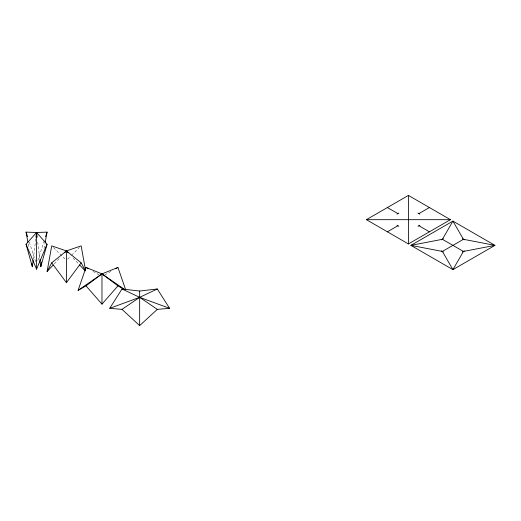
<?xml version="1.0" encoding="UTF-8"?>
<svg xmlns="http://www.w3.org/2000/svg" width="521" height="521" viewBox="0 0 521 521"><rect width="100%" height="100%" fill="white"/><g stroke="black" fill="none" stroke-linecap="round" stroke-linejoin="round"><path stroke-width="0.39" stroke-dasharray="2.6 1.95" d="M33.233 259.575L35.773 238.859M44.057 248.647L44.917 243.926M37.812 260.487L44.311 240.559M54.282 263.854L59.804 257.98M67.567 259.211L70.96 255.876M71.527 255.316L79.446 247.534M104.754 274.977L111.006 271.402M92.946 271.402L99.198 274.977M53.422 247.534L65.867 259.771M73.064 257.98L78.586 263.854M29.3 242.089L35.806 262.017M28.199 243.926L28.915 247.859M37.733 242.044L39.785 258.774"/><path stroke-width="0.78" d="M45.06 243.138L47.066 232.125L36.555 232.483L26.05 244.258L32.354 266.745L33.136 260.37M35.969 237.263L36.555 232.483L26.05 232.125L27.913 242.356M53.175 265.026L47.098 271.487L51.722 245.866L66.434 250.933L81.146 262.851L85.053 270.158M39.883 259.575L40.762 266.745L41.621 262.024M40.762 266.745L47.066 244.258L36.555 232.483L36.555 269.168L26.05 244.258M45.561 236.723L47.066 232.125M125.587 289.585L117.948 267.423L101.979 273.903L86.004 285.866L78.104 290.347L86.004 267.423L101.979 273.903L124.526 289.435M36.555 269.168L47.066 244.258M47.098 271.487L51.722 262.851L66.434 250.933L81.146 245.866L85.477 269.885M442.414 239.302L452.918 221.106L494.95 245.371L452.918 269.637L410.887 245.371L452.918 221.106L463.43 239.302L494.95 245.371L463.43 251.435L442.414 239.302L410.887 245.371L442.414 251.435L463.43 239.302M463.43 251.435L452.918 269.637L442.414 251.435M109.729 308.315L121.999 288.986L139.654 291.037L157.309 288.986L169.579 308.315L157.309 309.37L139.654 325.592L121.999 309.37L109.729 308.315L139.654 297.348L157.309 288.986M51.722 262.851L66.434 282.649L81.146 262.851M86.004 285.866L101.979 304.134L117.948 285.866L123.874 289.227M64.773 252.692L66.434 250.933L68.088 252.692M78.104 290.347L101.979 273.903L117.948 285.866M121.999 309.37L139.654 297.348L169.579 308.315M366.387 219.68L408.418 195.408L450.444 219.68L408.418 243.945L366.387 219.68L450.444 219.68M396.976 214.151L398.839 213.076M387.403 231.812L397.907 225.743M418.923 213.61L429.428 207.547M417.992 226.283L419.854 225.209M441.482 239.842L443.338 238.768M462.498 251.975L464.354 250.901M115.864 268.615L117.948 267.423M121.999 288.986L139.654 297.348L157.309 309.37M86.004 267.423L88.088 268.615M417.992 213.076L419.854 214.151M462.498 238.768L464.354 239.842M387.403 207.547L397.907 213.61M418.923 225.743L429.428 231.812M396.976 225.209L398.839 226.283M441.482 250.901L443.338 251.975M79.693 265.026L85.216 270.9M26.05 232.125L27.548 236.723M31.781 263.593L32.354 266.745M36.555 232.483L37.147 237.263M408.418 195.408L408.418 243.945M139.654 291.037L139.654 325.592M101.979 273.903L101.979 304.134M66.434 250.933L66.434 282.649"/></g></svg>
